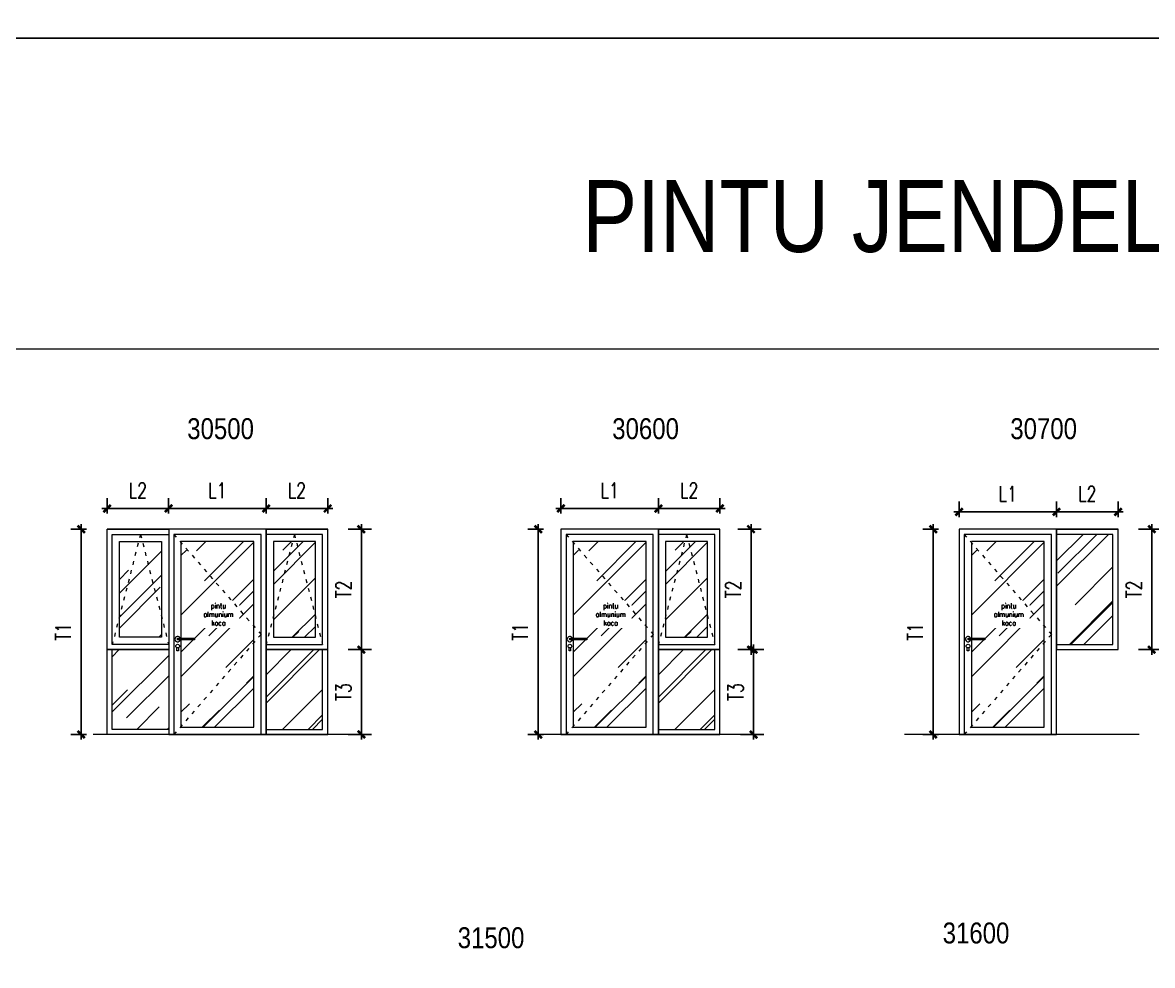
# Model space of a CAD drawing. Header units: centimetres. Extents: x 241563 to 294181, y -34797 to 61752.
# Drawn here: x 262915 to 273925, y 14576 to 23762 of the extents above; entities that cross this region are included whole.
import ezdxf

# ---------------------------------------------------------------- set-up
doc = ezdxf.new("R2010")
doc.units = ezdxf.units.CM
doc.header["$MEASUREMENT"] = 0
doc.linetypes.add('ACAD_ISO03W100', pattern=[30, 12, -18])
doc.layers.add('0.00', color=130, linetype='Continuous', lineweight=0)
doc.layers.add('0.09', color=30, linetype='Continuous', lineweight=9)
doc.styles.add('51DIM', font='SIMPLEX.shx', dxfattribs={"width": 0.85})
doc.styles.add('ISO', font='ARIALN.TTF')
doc.styles.add('TEXT', font='simplex.shx', dxfattribs={"width": 0.75})
doc.dimstyles.new('D100B', dxfattribs={"dimscale": 100, "dimtxt": 1.5, "dimasz": 0.5, "dimexe": 1, "dimexo": 2, "dimgap": 1, "dimtad": 1, "dimdec": 0, "dimzin": 0, "dimdsep": 46, "dimtxsty": 'TEXT', "dimblk1": 'tick', "dimblk2": 'tick', "dimsah": 1, "dimcen": 0, "dimclre": 15, "dimadec": 0, "dimazin": 0, "dimtfac": 1, "dimtdec": 0, "dimtix": 1, "dimtmove": 2, "dimatfit": 3, "dimldrblk": 'tick', "dimfxl": 1, "dimtolj": 1, "dimtzin": 0, "dimarcsym": 0})
pattern_1 = [(45, (10057.04, -132.06), (424.2641, 1131.37085), [7500, -1000, 2500, -500]), (45, (10350.5, 514.94), (-823.7794, 116.6726), [1500, -165, 3000, -375]), (45, (9933.3, 345.23), (1601.59686, 2075.3584), [4000, -700, 2000, -500])]
pattern_2 = [(45, (-2999.24, -132.06), (424.2641, 1131.37085), [7500, -1000, 2500, -500]), (45, (-2705.8, 514.94), (-823.7794, 116.6726), [1500, -165, 3000, -375]), (45, (-3122.98, 345.23), (1601.59686, 2075.3584), [4000, -700, 2000, -500])]
pattern_3 = [(45, (13879.8, -132.06), (424.2641, 1131.37085), [7500, -1000, 2500, -500]), (45, (14173.25, 514.94), (-823.7794, 116.6726), [1500, -165, 3000, -375]), (45, (13756.06, 345.23), (1601.59686, 2075.3584), [4000, -700, 2000, -500])]

# ---------------------------------------------------------------- blocks, each defined once
blk = doc.blocks.new('tick')
for p, q in [((-1, 0), (1, 0)), ((0, 1), (0, -1))]:
    blk.add_line(p, q)
at = {"const_width": 0.5}
blk.add_lwpolyline([(-0.71, -0.71), (0.71, 0.71)], dxfattribs=at)
blk = doc.blocks.new('*D86')
at = {"color": 15, "linetype": 'Continuous', "lineweight": -2, "ltscale": 2, "transparency": 16777216}
for p, q in [((263538, 18826), (263386, 18826)), ((263538, 16826), (263386, 16826))]:
    blk.add_line(p, q, dxfattribs=at)
at = {"color": 0, "linetype": 'Continuous', "lineweight": -2, "ltscale": 2, "transparency": 16777216}
blk.add_line((263486, 18776), (263486, 16876), dxfattribs=at)
at = {"layer": 'Defpoints', "color": 0, "linetype": 'Continuous', "ltscale": 2, "transparency": 16777216}
for p in [(263738, 18826), (263486, 16826), (263738, 16826)]:
    blk.add_point(p, dxfattribs=at)
at = {"color": 0, "linetype": 'Continuous', "lineweight": -2, "ltscale": 2, "transparency": 16777216, "xscale": 50, "yscale": 50, "zscale": 50}
for p, rotation in [((263486, 18826), 90), ((263486, 16826), 270)]:
    blk.add_blockref('tick', p, dxfattribs=dict(at, rotation=rotation))
at = {"color": 0, "linetype": 'Continuous', "ltscale": 2, "transparency": 16777216, "insert": (263311, 17826), "char_height": 150, "attachment_point": 5, "rotation": 90, "style": 'TEXT'}
blk.add_mtext('\\A1;T1', dxfattribs=at)
blk = doc.blocks.new('*D89')
at = {"color": 15, "linetype": 'Continuous', "lineweight": -2, "ltscale": 2, "transparency": 16777216}
for p, q in [((263738, 19026), (263738, 19128)), ((264338, 19026), (264338, 19128))]:
    blk.add_line(p, q, dxfattribs=at)
at = {"color": 0, "linetype": 'Continuous', "lineweight": -2, "ltscale": 2, "transparency": 16777216}
blk.add_line((263788, 19028), (264288, 19028), dxfattribs=at)
at = {"layer": 'Defpoints', "color": 0, "linetype": 'Continuous', "ltscale": 2, "transparency": 16777216}
for p in [(264338, 19028), (263738, 18826), (264338, 18826)]:
    blk.add_point(p, dxfattribs=at)
at = {"color": 0, "linetype": 'Continuous', "lineweight": -2, "ltscale": 2, "transparency": 16777216, "xscale": 50, "yscale": 50, "zscale": 50, "rotation": 180}
blk.add_blockref('tick', (263738, 19028), dxfattribs=at)
at = {"color": 0, "linetype": 'Continuous', "lineweight": -2, "ltscale": 2, "transparency": 16777216, "xscale": 50, "yscale": 50, "zscale": 50}
blk.add_blockref('tick', (264338, 19028), dxfattribs=at)
at = {"color": 0, "linetype": 'Continuous', "ltscale": 2, "transparency": 16777216, "insert": (264038, 19203), "char_height": 150, "attachment_point": 5, "style": 'TEXT'}
blk.add_mtext('\\A1;L2', dxfattribs=at)
blk = doc.blocks.new('*D90')
at = {"color": 15, "linetype": 'Continuous', "lineweight": -2, "ltscale": 2, "transparency": 16777216}
for p, q in [((264338, 19026), (264338, 19128)), ((265288, 19026), (265288, 19128))]:
    blk.add_line(p, q, dxfattribs=at)
at = {"color": 0, "linetype": 'Continuous', "lineweight": -2, "ltscale": 2, "transparency": 16777216}
blk.add_line((264388, 19028), (265238, 19028), dxfattribs=at)
at = {"layer": 'Defpoints', "color": 0, "linetype": 'Continuous', "ltscale": 2, "transparency": 16777216}
for p in [(265288, 19028), (264338, 18826), (265288, 18826)]:
    blk.add_point(p, dxfattribs=at)
at = {"color": 0, "linetype": 'Continuous', "lineweight": -2, "ltscale": 2, "transparency": 16777216, "xscale": 50, "yscale": 50, "zscale": 50, "rotation": 180}
blk.add_blockref('tick', (264338, 19028), dxfattribs=at)
at = {"color": 0, "linetype": 'Continuous', "lineweight": -2, "ltscale": 2, "transparency": 16777216, "xscale": 50, "yscale": 50, "zscale": 50}
blk.add_blockref('tick', (265288, 19028), dxfattribs=at)
at = {"color": 0, "linetype": 'Continuous', "ltscale": 2, "transparency": 16777216, "insert": (264813, 19203), "char_height": 150, "attachment_point": 5, "style": 'TEXT'}
blk.add_mtext('\\A1;L1', dxfattribs=at)
blk = doc.blocks.new('*D91')
at = {"color": 15, "linetype": 'Continuous', "lineweight": -2, "ltscale": 2, "transparency": 16777216}
for p, q in [((265288, 19026), (265288, 19128)), ((265888, 19026), (265888, 19128))]:
    blk.add_line(p, q, dxfattribs=at)
at = {"color": 0, "linetype": 'Continuous', "lineweight": -2, "ltscale": 2, "transparency": 16777216}
blk.add_line((265338, 19028), (265838, 19028), dxfattribs=at)
at = {"layer": 'Defpoints', "color": 0, "linetype": 'Continuous', "ltscale": 2, "transparency": 16777216}
for p in [(265888, 19028), (265288, 18826), (265888, 18826)]:
    blk.add_point(p, dxfattribs=at)
at = {"color": 0, "linetype": 'Continuous', "lineweight": -2, "ltscale": 2, "transparency": 16777216, "xscale": 50, "yscale": 50, "zscale": 50, "rotation": 180}
blk.add_blockref('tick', (265288, 19028), dxfattribs=at)
at = {"color": 0, "linetype": 'Continuous', "lineweight": -2, "ltscale": 2, "transparency": 16777216, "xscale": 50, "yscale": 50, "zscale": 50}
blk.add_blockref('tick', (265888, 19028), dxfattribs=at)
at = {"color": 0, "linetype": 'Continuous', "ltscale": 2, "transparency": 16777216, "insert": (265588, 19203), "char_height": 150, "attachment_point": 5, "style": 'TEXT'}
blk.add_mtext('\\A1;L2', dxfattribs=at)
blk = doc.blocks.new('*D92')
at = {"color": 15, "linetype": 'Continuous', "lineweight": -2, "ltscale": 2, "transparency": 16777216}
for p, q in [((266088, 18826), (266316, 18826)), ((266088, 17653), (266316, 17653))]:
    blk.add_line(p, q, dxfattribs=at)
at = {"color": 0, "linetype": 'Continuous', "lineweight": -2, "ltscale": 2, "transparency": 16777216}
blk.add_line((266216, 18776), (266216, 17703), dxfattribs=at)
at = {"layer": 'Defpoints', "color": 0, "linetype": 'Continuous', "ltscale": 2, "transparency": 16777216}
for p in [(265888, 18826), (265888, 17653), (266216, 17653)]:
    blk.add_point(p, dxfattribs=at)
at = {"color": 0, "linetype": 'Continuous', "lineweight": -2, "ltscale": 2, "transparency": 16777216, "xscale": 50, "yscale": 50, "zscale": 50}
for p, rotation in [((266216, 18826), 90), ((266216, 17653), 270)]:
    blk.add_blockref('tick', p, dxfattribs=dict(at, rotation=rotation))
at = {"color": 0, "linetype": 'Continuous', "ltscale": 2, "transparency": 16777216, "insert": (266041, 18239), "char_height": 150, "attachment_point": 5, "rotation": 90, "style": 'TEXT'}
blk.add_mtext('\\A1;T2', dxfattribs=at)
blk = doc.blocks.new('*D93')
at = {"color": 15, "linetype": 'Continuous', "lineweight": -2, "ltscale": 2, "transparency": 16777216}
for p, q in [((268161, 19026), (268161, 19128)), ((269111, 19026), (269111, 19128))]:
    blk.add_line(p, q, dxfattribs=at)
at = {"color": 0, "linetype": 'Continuous', "lineweight": -2, "ltscale": 2, "transparency": 16777216}
blk.add_line((268211, 19028), (269061, 19028), dxfattribs=at)
at = {"layer": 'Defpoints', "color": 0, "linetype": 'Continuous', "ltscale": 2, "transparency": 16777216}
for p in [(269111, 19028), (268161, 18826), (269111, 18826)]:
    blk.add_point(p, dxfattribs=at)
at = {"color": 0, "linetype": 'Continuous', "lineweight": -2, "ltscale": 2, "transparency": 16777216, "xscale": 50, "yscale": 50, "zscale": 50, "rotation": 180}
blk.add_blockref('tick', (268161, 19028), dxfattribs=at)
at = {"color": 0, "linetype": 'Continuous', "lineweight": -2, "ltscale": 2, "transparency": 16777216, "xscale": 50, "yscale": 50, "zscale": 50}
blk.add_blockref('tick', (269111, 19028), dxfattribs=at)
at = {"color": 0, "linetype": 'Continuous', "ltscale": 2, "transparency": 16777216, "insert": (268636, 19203), "char_height": 150, "attachment_point": 5, "style": 'TEXT'}
blk.add_mtext('\\A1;L1', dxfattribs=at)
blk = doc.blocks.new('*D94')
at = {"color": 15, "linetype": 'Continuous', "lineweight": -2, "ltscale": 2, "transparency": 16777216}
for p, q in [((269111, 19026), (269111, 19128)), ((269711, 19026), (269711, 19128))]:
    blk.add_line(p, q, dxfattribs=at)
at = {"color": 0, "linetype": 'Continuous', "lineweight": -2, "ltscale": 2, "transparency": 16777216}
blk.add_line((269161, 19028), (269661, 19028), dxfattribs=at)
at = {"layer": 'Defpoints', "color": 0, "linetype": 'Continuous', "ltscale": 2, "transparency": 16777216}
for p in [(269711, 19028), (269111, 18826), (269711, 18826)]:
    blk.add_point(p, dxfattribs=at)
at = {"color": 0, "linetype": 'Continuous', "lineweight": -2, "ltscale": 2, "transparency": 16777216, "xscale": 50, "yscale": 50, "zscale": 50, "rotation": 180}
blk.add_blockref('tick', (269111, 19028), dxfattribs=at)
at = {"color": 0, "linetype": 'Continuous', "lineweight": -2, "ltscale": 2, "transparency": 16777216, "xscale": 50, "yscale": 50, "zscale": 50}
blk.add_blockref('tick', (269711, 19028), dxfattribs=at)
at = {"color": 0, "linetype": 'Continuous', "ltscale": 2, "transparency": 16777216, "insert": (269411, 19203), "char_height": 150, "attachment_point": 5, "style": 'TEXT'}
blk.add_mtext('\\A1;L2', dxfattribs=at)
blk = doc.blocks.new('*D95')
at = {"color": 15, "linetype": 'Continuous', "lineweight": -2, "ltscale": 2, "transparency": 16777216}
for p, q in [((271841, 18826), (271689, 18826)), ((271841, 16826), (271689, 16826))]:
    blk.add_line(p, q, dxfattribs=at)
at = {"color": 0, "linetype": 'Continuous', "lineweight": -2, "ltscale": 2, "transparency": 16777216}
blk.add_line((271789, 18776), (271789, 16876), dxfattribs=at)
at = {"layer": 'Defpoints', "color": 0, "linetype": 'Continuous', "ltscale": 2, "transparency": 16777216}
for p in [(272041, 18826), (271789, 16826), (272041, 16826)]:
    blk.add_point(p, dxfattribs=at)
at = {"color": 0, "linetype": 'Continuous', "lineweight": -2, "ltscale": 2, "transparency": 16777216, "xscale": 50, "yscale": 50, "zscale": 50}
for p, rotation in [((271789, 18826), 90), ((271789, 16826), 270)]:
    blk.add_blockref('tick', p, dxfattribs=dict(at, rotation=rotation))
at = {"color": 0, "linetype": 'Continuous', "ltscale": 2, "transparency": 16777216, "insert": (271614, 17826), "char_height": 150, "attachment_point": 5, "rotation": 90, "style": 'TEXT'}
blk.add_mtext('\\A1;T1', dxfattribs=at)
blk = doc.blocks.new('*D96')
at = {"color": 15, "linetype": 'Continuous', "lineweight": -2, "ltscale": 2, "transparency": 16777216}
for p, q in [((272041, 18993), (272041, 19095)), ((272991, 18993), (272991, 19095))]:
    blk.add_line(p, q, dxfattribs=at)
at = {"color": 0, "linetype": 'Continuous', "lineweight": -2, "ltscale": 2, "transparency": 16777216}
blk.add_line((272091, 18995), (272941, 18995), dxfattribs=at)
at = {"layer": 'Defpoints', "color": 0, "linetype": 'Continuous', "ltscale": 2, "transparency": 16777216}
for p in [(272991, 18995), (272041, 18793), (272991, 18793)]:
    blk.add_point(p, dxfattribs=at)
at = {"color": 0, "linetype": 'Continuous', "lineweight": -2, "ltscale": 2, "transparency": 16777216, "xscale": 50, "yscale": 50, "zscale": 50, "rotation": 180}
blk.add_blockref('tick', (272041, 18995), dxfattribs=at)
at = {"color": 0, "linetype": 'Continuous', "lineweight": -2, "ltscale": 2, "transparency": 16777216, "xscale": 50, "yscale": 50, "zscale": 50}
blk.add_blockref('tick', (272991, 18995), dxfattribs=at)
at = {"color": 0, "linetype": 'Continuous', "ltscale": 2, "transparency": 16777216, "insert": (272516, 19170), "char_height": 150, "attachment_point": 5, "style": 'TEXT'}
blk.add_mtext('\\A1;L1', dxfattribs=at)
blk = doc.blocks.new('*D97')
at = {"color": 15, "linetype": 'Continuous', "lineweight": -2, "ltscale": 2, "transparency": 16777216}
for p, q in [((272991, 18993), (272991, 19095)), ((273591, 18993), (273591, 19095))]:
    blk.add_line(p, q, dxfattribs=at)
at = {"color": 0, "linetype": 'Continuous', "lineweight": -2, "ltscale": 2, "transparency": 16777216}
blk.add_line((273041, 18995), (273541, 18995), dxfattribs=at)
at = {"layer": 'Defpoints', "color": 0, "linetype": 'Continuous', "ltscale": 2, "transparency": 16777216}
for p in [(273591, 18995), (272991, 18793), (273591, 18793)]:
    blk.add_point(p, dxfattribs=at)
at = {"color": 0, "linetype": 'Continuous', "lineweight": -2, "ltscale": 2, "transparency": 16777216, "xscale": 50, "yscale": 50, "zscale": 50, "rotation": 180}
blk.add_blockref('tick', (272991, 18995), dxfattribs=at)
at = {"color": 0, "linetype": 'Continuous', "lineweight": -2, "ltscale": 2, "transparency": 16777216, "xscale": 50, "yscale": 50, "zscale": 50}
blk.add_blockref('tick', (273591, 18995), dxfattribs=at)
at = {"color": 0, "linetype": 'Continuous', "ltscale": 2, "transparency": 16777216, "insert": (273291, 19170), "char_height": 150, "attachment_point": 5, "style": 'TEXT'}
blk.add_mtext('\\A1;L2', dxfattribs=at)
blk = doc.blocks.new('*D98')
at = {"color": 15, "linetype": 'Continuous', "lineweight": -2, "ltscale": 2, "transparency": 16777216}
for p, q in [((273791, 18826), (274019, 18826)), ((273791, 17653), (274019, 17653))]:
    blk.add_line(p, q, dxfattribs=at)
at = {"color": 0, "linetype": 'Continuous', "lineweight": -2, "ltscale": 2, "transparency": 16777216}
blk.add_line((273919, 18776), (273919, 17703), dxfattribs=at)
at = {"layer": 'Defpoints', "color": 0, "linetype": 'Continuous', "ltscale": 2, "transparency": 16777216}
for p in [(273591, 18826), (273591, 17653), (273919, 17653)]:
    blk.add_point(p, dxfattribs=at)
at = {"color": 0, "linetype": 'Continuous', "lineweight": -2, "ltscale": 2, "transparency": 16777216, "xscale": 50, "yscale": 50, "zscale": 50}
for p, rotation in [((273919, 18826), 90), ((273919, 17653), 270)]:
    blk.add_blockref('tick', p, dxfattribs=dict(at, rotation=rotation))
at = {"color": 0, "linetype": 'Continuous', "ltscale": 2, "transparency": 16777216, "insert": (273744, 18239), "char_height": 150, "attachment_point": 5, "rotation": 90, "style": 'TEXT'}
blk.add_mtext('\\A1;T2', dxfattribs=at)
blk = doc.blocks.new('*D115')
at = {"color": 15, "linetype": 'Continuous', "lineweight": -2, "ltscale": 2, "transparency": 16777216}
for p, q in [((267992, 18826), (267840, 18826)), ((267992, 16826), (267840, 16826))]:
    blk.add_line(p, q, dxfattribs=at)
at = {"color": 0, "linetype": 'Continuous', "lineweight": -2, "ltscale": 2, "transparency": 16777216}
blk.add_line((267940, 18776), (267940, 16876), dxfattribs=at)
at = {"layer": 'Defpoints', "color": 0, "linetype": 'Continuous', "ltscale": 2, "transparency": 16777216}
for p in [(268192, 18826), (267940, 16826), (268192, 16826)]:
    blk.add_point(p, dxfattribs=at)
at = {"color": 0, "linetype": 'Continuous', "lineweight": -2, "ltscale": 2, "transparency": 16777216, "xscale": 50, "yscale": 50, "zscale": 50}
for p, rotation in [((267940, 18826), 90), ((267940, 16826), 270)]:
    blk.add_blockref('tick', p, dxfattribs=dict(at, rotation=rotation))
at = {"color": 0, "linetype": 'Continuous', "ltscale": 2, "transparency": 16777216, "insert": (267765, 17826), "char_height": 150, "attachment_point": 5, "rotation": 90, "style": 'TEXT'}
blk.add_mtext('\\A1;T1', dxfattribs=at)
blk = doc.blocks.new('*D116')
at = {"color": 15, "linetype": 'Continuous', "lineweight": -2, "ltscale": 2, "transparency": 16777216}
for p, q in [((269886, 18826), (270114, 18826)), ((269886, 17653), (270114, 17653))]:
    blk.add_line(p, q, dxfattribs=at)
at = {"color": 0, "linetype": 'Continuous', "lineweight": -2, "ltscale": 2, "transparency": 16777216}
blk.add_line((270014, 18776), (270014, 17703), dxfattribs=at)
at = {"layer": 'Defpoints', "color": 0, "linetype": 'Continuous', "ltscale": 2, "transparency": 16777216}
for p in [(269686, 18826), (269686, 17653), (270014, 17653)]:
    blk.add_point(p, dxfattribs=at)
at = {"color": 0, "linetype": 'Continuous', "lineweight": -2, "ltscale": 2, "transparency": 16777216, "xscale": 50, "yscale": 50, "zscale": 50}
for p, rotation in [((270014, 18826), 90), ((270014, 17653), 270)]:
    blk.add_blockref('tick', p, dxfattribs=dict(at, rotation=rotation))
at = {"color": 0, "linetype": 'Continuous', "ltscale": 2, "transparency": 16777216, "insert": (269839, 18239), "char_height": 150, "attachment_point": 5, "rotation": 90, "style": 'TEXT'}
blk.add_mtext('\\A1;T2', dxfattribs=at)
blk = doc.blocks.new('*D640')
at = {"color": 15, "linetype": 'Continuous', "lineweight": -2, "ltscale": 2, "transparency": 16777216}
for p, q in [((263728, 8963), (263728, 9074)), ((264928, 8963), (264928, 9074))]:
    blk.add_line(p, q, dxfattribs=at)
at = {"color": 0, "linetype": 'Continuous', "lineweight": -2, "ltscale": 2, "transparency": 16777216}
blk.add_line((264878, 8974), (263778, 8974), dxfattribs=at)
at = {"layer": '0.00', "color": 15, "linetype": 'Continuous', "lineweight": -2, "ltscale": 2, "transparency": 16777216}
for p, q in [((266553, 42752), (266553, 42924)), ((267803, 42752), (267803, 42924))]:
    blk.add_line(p, q, dxfattribs=at)
at = {"layer": '0.00', "color": 0, "linetype": 'Continuous', "lineweight": -2, "ltscale": 2, "transparency": 16777216}
blk.add_line((266603, 42824), (267753, 42824), dxfattribs=at)
at = {"layer": 'Defpoints', "color": 0, "linetype": 'Continuous', "ltscale": 2, "transparency": 16777216}
for p in [(267803, 42824), (266553, 42552), (267803, 42552), (263728, 8974), (263728, 8763), (264928, 8763)]:
    blk.add_point(p, dxfattribs=at)
at = {"color": 0, "linetype": 'Continuous', "lineweight": -2, "ltscale": 2, "transparency": 16777216, "xscale": 50, "yscale": 50, "zscale": 50, "rotation": 180}
blk.add_blockref('tick', (263728, 8974), dxfattribs=at)
at = {"color": 0, "linetype": 'Continuous', "lineweight": -2, "ltscale": 2, "transparency": 16777216, "xscale": 50, "yscale": 50, "zscale": 50}
blk.add_blockref('tick', (264928, 8974), dxfattribs=at)
at = {"layer": '0.00', "color": 0, "linetype": 'Continuous', "lineweight": -2, "ltscale": 2, "transparency": 16777216, "xscale": 50, "yscale": 50, "zscale": 50, "rotation": 180}
blk.add_blockref('tick', (266553, 42824), dxfattribs=at)
at = {"layer": '0.00', "color": 0, "linetype": 'Continuous', "lineweight": -2, "ltscale": 2, "transparency": 16777216, "xscale": 50, "yscale": 50, "zscale": 50}
blk.add_blockref('tick', (267803, 42824), dxfattribs=at)
at = {"color": 0, "linetype": 'Continuous', "ltscale": 2, "transparency": 16777216, "insert": (264328, 9149), "char_height": 150, "attachment_point": 5, "style": 'TEXT'}
blk.add_mtext('\\A1;L2', dxfattribs=at)
at = {"layer": '0.00', "color": 0, "linetype": 'Continuous', "ltscale": 2, "transparency": 16777216, "insert": (267178, 42999), "char_height": 150, "attachment_point": 5, "style": 'TEXT'}
blk.add_mtext('\\A1;L1', dxfattribs=at)
blk = doc.blocks.new('*D763')
at = {"color": 15, "linetype": 'Continuous', "lineweight": -2, "ltscale": 2, "transparency": 16777216}
for p, q in [((266088, 17653), (266316, 17653)), ((266088, 16826), (266316, 16826))]:
    blk.add_line(p, q, dxfattribs=at)
at = {"color": 0, "linetype": 'Continuous', "lineweight": -2, "ltscale": 2, "transparency": 16777216}
blk.add_line((266216, 17603), (266216, 16876), dxfattribs=at)
at = {"layer": 'Defpoints', "color": 0, "linetype": 'Continuous', "ltscale": 2, "transparency": 16777216}
for p in [(265888, 17653), (265888, 16826), (266216, 16826)]:
    blk.add_point(p, dxfattribs=at)
at = {"color": 0, "linetype": 'Continuous', "lineweight": -2, "ltscale": 2, "transparency": 16777216, "xscale": 50, "yscale": 50, "zscale": 50}
for p, rotation in [((266216, 17653), 90), ((266216, 16826), 270)]:
    blk.add_blockref('tick', p, dxfattribs=dict(at, rotation=rotation))
at = {"color": 0, "linetype": 'Continuous', "ltscale": 2, "transparency": 16777216, "insert": (266041, 17239), "char_height": 150, "attachment_point": 5, "rotation": 90, "style": 'TEXT'}
blk.add_mtext('\\A1;T3', dxfattribs=at)
blk = doc.blocks.new('*D764')
at = {"color": 15, "linetype": 'Continuous', "lineweight": -2, "ltscale": 2, "transparency": 16777216}
for p, q in [((269911, 17653), (270139, 17653)), ((269911, 16826), (270139, 16826))]:
    blk.add_line(p, q, dxfattribs=at)
at = {"color": 0, "linetype": 'Continuous', "lineweight": -2, "ltscale": 2, "transparency": 16777216}
blk.add_line((270039, 17603), (270039, 16876), dxfattribs=at)
at = {"layer": 'Defpoints', "color": 0, "linetype": 'Continuous', "ltscale": 2, "transparency": 16777216}
for p in [(269711, 17653), (269711, 16826), (270039, 16826)]:
    blk.add_point(p, dxfattribs=at)
at = {"color": 0, "linetype": 'Continuous', "lineweight": -2, "ltscale": 2, "transparency": 16777216, "xscale": 50, "yscale": 50, "zscale": 50}
for p, rotation in [((270039, 17653), 90), ((270039, 16826), 270)]:
    blk.add_blockref('tick', p, dxfattribs=dict(at, rotation=rotation))
at = {"color": 0, "linetype": 'Continuous', "ltscale": 2, "transparency": 16777216, "insert": (269864, 17239), "char_height": 150, "attachment_point": 5, "rotation": 90, "style": 'TEXT'}
blk.add_mtext('\\A1;T3', dxfattribs=at)

msp = doc.modelspace()

# ---------------------------------------------------------------- hatches: boundary and pattern name
at = {"layer": '0.00', "linetype": 'Continuous', "ltscale": 2}
h = msp.add_hatch(dxfattribs=at)
h.set_pattern_fill('AR-RROOF', color=4, scale=500, angle=45)
h.set_pattern_definition([(45, (17759.9, 2747.6), (424.2641, 1131.37085), [7500, -1000, 2500, -500]), (45, (18053.35, 3394.6), (-823.7794, 116.6726), [1500, -165, 3000, -375]), (45, (17636.15, 3224.9), (1601.59686, 2075.3584), [4000, -700, 2000, -500])])
h.paths.add_polyline_path([(273541.1, 18776), (272991.1, 18776), (272991.1, 17702.6), (273541.1, 17702.6)])
h = msp.add_hatch(dxfattribs=at)
h.set_pattern_fill('AR-RROOF', color=4, scale=500, angle=45)
h.set_pattern_definition(pattern_1)
h.paths.add_polyline_path([(263858.3, 18706), (264268.3, 18706), (264268.3, 17772.6), (263858.3, 17772.6)])
h = msp.add_hatch(dxfattribs=at)
h.set_pattern_fill('AR-RROOF', color=4, scale=500, angle=45)
h.set_pattern_definition(pattern_1)
h.paths.add_polyline_path([(264458.3, 16896), (265168.3, 16896), (265168.3, 18706), (264458.3, 18706)])
h = msp.add_hatch(dxfattribs=at)
h.set_pattern_fill('AR-RROOF', color=4, scale=500, angle=45)
h.set_pattern_definition(pattern_1)
h.paths.add_polyline_path([(265768.3, 18706), (265358.3, 18706), (265358.3, 17772.6), (265768.3, 17772.6)])
h = msp.add_hatch(dxfattribs=at)
h.set_pattern_fill('AR-RROOF', color=4, scale=500, angle=45)
h.set_pattern_definition(pattern_3)
h.paths.add_polyline_path([(268281, 16896), (268991, 16896), (268991, 18706), (268281, 18706)])
h = msp.add_hatch(dxfattribs=at)
h.set_pattern_fill('AR-RROOF', color=4, scale=500, angle=45)
h.set_pattern_definition(pattern_3)
h.paths.add_polyline_path([(269591, 18706), (269181, 18706), (269181, 17772.6), (269591, 17772.6)])
h = msp.add_hatch(dxfattribs=at)
h.set_pattern_fill('AR-RROOF', color=4, scale=500, angle=45)
h.set_pattern_definition([(45, (17759.9, -132.06), (424.2641, 1131.37085), [7500, -1000, 2500, -500]), (45, (18053.35, 514.94), (-823.7794, 116.6726), [1500, -165, 3000, -375]), (45, (17636.15, 345.23), (1601.59686, 2075.3584), [4000, -700, 2000, -500])])
h.paths.add_polyline_path([(272161.1, 16896), (272871.1, 16896), (272871.1, 18706), (272161.1, 18706)])
h = msp.add_hatch(dxfattribs=at)
h.set_pattern_fill('AR-RROOF', color=4, scale=500, angle=45)
h.set_pattern_definition(pattern_2)
h.paths.add_polyline_path([(263788.3, 17652.6), (264338.3, 17652.6), (264338.3, 16876), (263788.3, 16876)])
h = msp.add_hatch(dxfattribs=at)
h.set_pattern_fill('AR-RROOF', color=4, scale=500, angle=45)
h.set_pattern_definition(pattern_2)
h.paths.add_polyline_path([(265838.3, 17652.6), (265288.3, 17652.6), (265288.3, 16876), (265838.3, 16876)])
h = msp.add_hatch(dxfattribs=at)
h.set_pattern_fill('AR-RROOF', color=4, scale=500, angle=45)
h.set_pattern_definition([(45, (823.5, -132.06), (424.2641, 1131.37085), [7500, -1000, 2500, -500]), (45, (1117, 514.94), (-823.7794, 116.6726), [1500, -165, 3000, -375]), (45, (699.78, 345.23), (1601.59686, 2075.3584), [4000, -700, 2000, -500])])
h.paths.add_polyline_path([(269661, 17652.6), (269111, 17652.6), (269111, 16876), (269661, 16876)])

# ---------------------------------------------------------------- linework, layer by layer
at = {"layer": '0.00', "color": 40, "linetype": 'Continuous', "ltscale": 2, "true_color": 0xf8d731}
for p, q in [((264338.3, 18826), (263738.3, 18826)), ((265288.3, 18826), (265888.3, 18826)), ((269111, 18826), (269711, 18826)), ((272991.1, 18826), (273591.1, 18826))]:
    msp.add_line(p, q, dxfattribs=at)
at = {"layer": '0.00', "color": 40, "linetype": 'Continuous', "ltscale": 0.5, "true_color": 0xf8d731}
for p, q in [((266092.6, 16826), (263603.2, 16826)), ((269915.3, 16826), (267843.9, 16826)), ((273795.4, 16826), (271509.2, 16826))]:
    msp.add_line(p, q, dxfattribs=at)
at = {"layer": '0.00', "color": 6, "linetype": 'Continuous', "ltscale": 2}
msp.add_lwpolyline([(247733.3, 45822.8), (274707.4, 45822.8), (274707.4, 23609.2), (247733.3, 23609.2)], close=True, dxfattribs=at)
at = {"layer": '0.00', "color": 40, "linetype": 'Continuous', "ltscale": 2, "true_color": 0xf8d731}
for points in [[(247733.3, 23609.2), (294181.1, 23609.2), (294181.1, 20580.9), (247733.3, 20580.9)], [(263738.3, 18826), (264338.3, 18826), (264338.3, 17652.6), (263738.3, 17652.6)], [(263788.3, 18776), (264338.3, 18776), (264338.3, 17702.6), (263788.3, 17702.6)], [(265888.3, 18826), (265288.3, 18826), (265288.3, 17652.6), (265888.3, 17652.6)], [(265838.3, 18776), (265288.3, 18776), (265288.3, 17702.6), (265838.3, 17702.6)], [(269711, 18826), (269111, 18826), (269111, 17652.6), (269711, 17652.6)], [(269661, 18776), (269111, 18776), (269111, 17702.6), (269661, 17702.6)], [(273591.1, 18826), (272991.1, 18826), (272991.1, 17652.6), (273591.1, 17652.6)], [(273541.1, 18776), (272991.1, 18776), (272991.1, 17702.6), (273541.1, 17702.6)], [(263858.3, 18706), (264268.3, 18706), (264268.3, 17772.6), (263858.3, 17772.6)], [(265768.3, 18706), (265358.3, 18706), (265358.3, 17772.6), (265768.3, 17772.6)], [(269591, 18706), (269181, 18706), (269181, 17772.6), (269591, 17772.6)], [(263738.3, 17652.6), (264338.3, 17652.6), (264338.3, 16826), (263738.3, 16826)], [(263788.3, 17652.6), (264338.3, 17652.6), (264338.3, 16876), (263788.3, 16876)], [(265888.3, 17652.6), (265288.3, 17652.6), (265288.3, 16826), (265888.3, 16826)], [(265838.3, 17652.6), (265288.3, 17652.6), (265288.3, 16876), (265838.3, 16876)], [(269711, 17652.6), (269111, 17652.6), (269111, 16826), (269711, 16826)], [(269661, 17652.6), (269111, 17652.6), (269111, 16876), (269661, 16876)]]:
    msp.add_lwpolyline(points, close=True, dxfattribs=at)
at = {"layer": '0.00', "color": 40, "linetype": 'ACAD_ISO03W100', "ltscale": 3, "true_color": 0xf8d731}
for points in [[(264063.3, 18776), (263788.3, 17702.6)], [(264063.3, 18776), (264338.3, 17702.6)], [(265563.3, 18776), (265288.3, 17702.6)], [(265563.3, 18776), (265838.3, 17702.6)], [(269386, 18776), (269111, 17702.6)], [(269386, 18776), (269661, 17702.6)]]:
    msp.add_lwpolyline(points, dxfattribs=at)
at = {"layer": '0.00', "color": 40, "linetype": 'Continuous', "ltscale": 0.5, "true_color": 0xf8d731}
for points in [[(264338.3, 16826), (265288.3, 16826), (265288.3, 18826), (264338.3, 18826)], [(264388.3, 16826), (265238.3, 16826), (265238.3, 18776), (264388.3, 18776)], [(268161, 16826), (269111, 16826), (269111, 18826), (268161, 18826)], [(268211, 16826), (269061, 16826), (269061, 18776), (268211, 18776)], [(272041.1, 16826), (272991.1, 16826), (272991.1, 18826), (272041.1, 18826)], [(272091.1, 16826), (272941.1, 16826), (272941.1, 18776), (272091.1, 18776)], [(264458.3, 16896), (265168.3, 16896), (265168.3, 18706), (264458.3, 18706)], [(268281, 16896), (268991, 16896), (268991, 18706), (268281, 18706)], [(272161.1, 16896), (272871.1, 16896), (272871.1, 18706), (272161.1, 18706)], [(264425.7, 17763.5), (264591.1, 17763.5), (264591.1, 17747.8), (264425.7, 17747.8)], [(268248.5, 17763.5), (268413.8, 17763.5), (268413.8, 17747.8), (268248.5, 17747.8)], [(272128.6, 17763.5), (272293.9, 17763.5), (272293.9, 17747.8), (272128.6, 17747.8)]]:
    msp.add_lwpolyline(points, close=True, dxfattribs=at)
for points in [[(264433.2, 17670.4), (264433.2, 17640.6), (264418.3, 17640.6), (264418.3, 17670.4)], [(268255.9, 17670.4), (268255.9, 17640.6), (268241.1, 17640.6), (268241.1, 17670.4)], [(272136, 17670.4), (272136, 17640.6), (272121.2, 17640.6), (272121.2, 17670.4)]]:
    msp.add_lwpolyline(points, dxfattribs=at)
for centre in [(264425.7, 17687), (268248.5, 17687), (272128.6, 17687)]:
    msp.add_circle(centre, 18.1, dxfattribs=at)
for centre in [(264425.7, 17755.7), (268248.5, 17755.7), (272128.6, 17755.7)]:
    msp.add_arc(centre, 25.9, 17.67913, 342.32087, dxfattribs=at)

# ---------------------------------------------------------------- texts
at = {"layer": '0.00', "color": 40, "linetype": 'Continuous', "ltscale": 2, "true_color": 0xf8d731, "attachment_point": 1, "style": 'ISO'}
for s, insert, char_height, width in [('PINTU JENDELA', (268369.1, 22227.2), 700, 7610.951), ('30500', (264519, 19907.7), 204.1, 604.134), ('30600', (268660.9, 19907.7), 204.1, 604.134), ('30700', (272540.4, 19907.7), 204.1, 604.134), ('31600', (271881.4, 14993.8), 204.1, 604.134), ('31500', (267154.9, 14947.7), 204.1, 604.134)]:
    msp.add_mtext(s, dxfattribs=dict(at, insert=insert, char_height=char_height, width=width))

# ---------------------------------------------------------------- dimensions: what is measured, and where the dimension line sits
at = {"linetype": 'Continuous', "ltscale": 2}
for base, p1, p2, text, picture, middle in [((264338.3, 19028.2), (263738.3, 18826), (264338.3, 18826), 'L2', '*D89', (264038.3, 19203.2)), ((265288.3, 19028.2), (264338.3, 18826), (265288.3, 18826), 'L1', '*D90', (264813.3, 19203.2)), ((265888.3, 19028.2), (265288.3, 18826), (265888.3, 18826), 'L2', '*D91', (265588.3, 19203.2)), ((269111, 19028.2), (268161, 18826), (269111, 18826), 'L1', '*D93', (268636, 19203.2)), ((269711, 19028.2), (269111, 18826), (269711, 18826), 'L2', '*D94', (269411, 19203.2)), ((272991.1, 18995.4), (272041.1, 18793.2), (272991.1, 18793.2), 'L1', '*D96', (272516.1, 19170.4)), ((273591.1, 18995.4), (272991.1, 18793.2), (273591.1, 18793.2), 'L2', '*D97', (273291.1, 19170.4))]:
    dim = msp.add_linear_dim(base=base, p1=p1, p2=p2, text=text, dimstyle='D100B', dxfattribs=at)
    dim.commit()
    dim.dimension.update_dxf_attribs({"geometry": picture, "text_midpoint": middle})
for base, p1, p2, text, picture, middle in [((263485.8, 16826), (263738.3, 18826), (263738.3, 16826), 'T1', '*D86', (263310.8, 17826)), ((266216.3, 17652.6), (265888.3, 18826), (265888.3, 17652.6), 'T2', '*D92', (266041.3, 18239.3)), ((267940, 16826), (268192.5, 18826), (268192.5, 16826), 'T1', '*D115', (267765, 17826)), ((270014.2, 17652.6), (269686.3, 18826), (269686.3, 17652.6), 'T2', '*D116', (269839.2, 18239.3)), ((271788.7, 16826), (272041.1, 18826), (272041.1, 16826), 'T1', '*D95', (271613.7, 17826)), ((273919.1, 17652.6), (273591.1, 18826), (273591.1, 17652.6), 'T2', '*D98', (273744.1, 18239.3)), ((266216.3, 16826), (265888.3, 17652.6), (265888.3, 16826), 'T3', '*D763', (266041.3, 17239.3)), ((270039, 16826), (269711, 17652.6), (269711, 16826), 'T3', '*D764', (269864, 17239.3))]:
    dim = msp.add_linear_dim(base=base, p1=p1, p2=p2, angle=90, text=text, dimstyle='D100B', dxfattribs=at)
    dim.commit()
    dim.dimension.update_dxf_attribs({"geometry": picture, "text_midpoint": middle})

# ---------------------------------------------------------------- next in the draw order: texts
at = {"layer": '0.09', "color": 2, "lineweight": 18, "char_height": 50, "width": 357.616, "attachment_point": 5, "style": '51DIM', "bg_fill": 3, "box_fill_scale": 1.5, "bg_fill_color": 256, "bg_fill_transparency": 0}
for insert in [(264823, 17996), (268645.8, 17996), (272525.9, 17996)]:
    msp.add_mtext('{\\C256;pintu \\Palmunium \\Pkaca}', dxfattribs=dict(at, insert=insert))

# ---------------------------------------------------------------- next in the draw order: linework, layer by layer
at = {"layer": '0.00', "color": 40, "linetype": 'Continuous', "ltscale": 2, "true_color": 0xf8d731}
msp.add_lwpolyline([(247733.3, 23609.2), (294181.1, 23609.2), (294181.1, -13852.2), (247733.3, -13852.2)], close=True, dxfattribs=at)
at = {"layer": '0.00', "color": 40, "linetype": 'ACAD_ISO03W100', "ltscale": 3, "true_color": 0xf8d731}
for points in [[(264388.3, 18776), (265238.3, 17801), (264388.3, 16826)], [(268211, 18776), (269061, 17801), (268211, 16826)], [(272091.1, 18776), (272941.1, 17801), (272091.1, 16826)]]:
    msp.add_lwpolyline(points, dxfattribs=at)

# ---------------------------------------------------------------- next in the draw order: dimensions: what is measured, and where the dimension line sits
at = {"linetype": 'Continuous', "ltscale": 2}
dim = msp.add_linear_dim(base=(263727.6, 8974), p1=(264927.6, 8763.3), p2=(263727.6, 8763.3), angle=180, text='L2', dimstyle='D100B', dxfattribs=at)
dim.commit()
dim.dimension.update_dxf_attribs({"geometry": '*D640', "text_midpoint": (264327.6, 9149)})
at = {"layer": '0.00', "color": 6, "linetype": 'Continuous', "ltscale": 2}
dim = msp.add_linear_dim(base=(267802.5, 42824.1), p1=(266552.5, 42551.9), p2=(267802.5, 42551.9), text='L1', dimstyle='D100B', dxfattribs=at)
dim.commit()
dim.dimension.update_dxf_attribs({"geometry": '*D640', "text_midpoint": (267177.5, 42999.1)})

doc.saveas('drawing.dxf')
